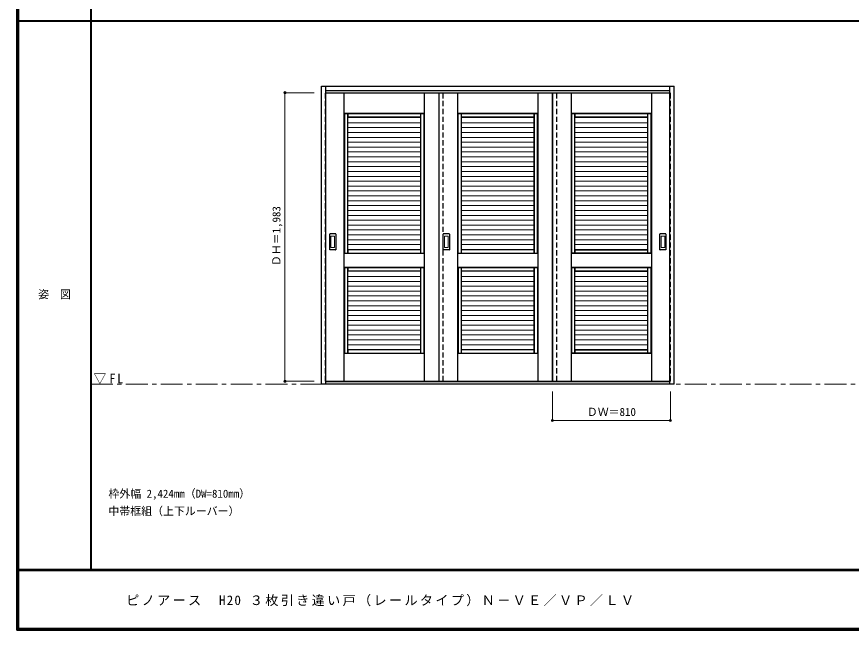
# Model space of a CAD drawing. Units: millimetres, scale not verified. Extents: x -6000 to 5700, y -4307 to 4260.
# Drawn here: x -6000 to -267, y -4205 to 12 of the extents above; entities that cross this region are included whole.
import ezdxf
from ezdxf.enums import TextEntityAlignment as Align

# ---------------------------------------------------------------- set-up
doc = ezdxf.new("R2010")
doc.units = ezdxf.units.MM
doc.header["$LTSCALE"] = 30
doc.header["$PDMODE"] = 32
doc.header["$PDSIZE"] = 15
doc.linetypes.add('CHAIN1', pattern=[8, 5, -1, 1, -1])
doc.linetypes.add('DASHED1', pattern=[1.8, 1.2, -0.6])
for name, color, linetype, lineweight in [('0-2_扉', 4, 'DASHED1', 9), ('0-3_仕上げ', 7, 'Continuous', 18), ('0-4_枠', 3, 'Continuous', 25), ('0-6_引手', 7, 'Continuous', 18), ('0-A_文字', 7, 'CHAIN1', 18), ('0-B_寸法', 7, 'Continuous', 9), ('F-1_枠', 6, 'Continuous', 40)]:
    doc.layers.add(name, color=color, linetype=linetype, lineweight=lineweight)
doc.layers.add('F-A_文字', color=7, linetype='Continuous')
doc.styles.add('ＭＳ ゴシック', font='')
doc.styles.get('ＭＳ ゴシック').set_extended_font_data('MS Gothic')

msp = doc.modelspace()

# ---------------------------------------------------------------- linework, layer by layer
at = {"layer": '0-2_扉'}
for p, q in [((-3880, -510.25), (-3877, -510.25)), ((-3878, -2493.25), (-3878, -510.25)), ((-3072, -2493.25), (-3072, -510.25)), ((-3070, -2493.25), (-3070, -510.25)), ((-2292, -2493.25), (-2292, -510.25)), ((-2290, -2493.25), (-2290, -510.25)), ((-1510, -510.25), (-1513, -510.25)), ((-1512, -2493.25), (-1512, -510.25))]:
    msp.add_line(p, q, dxfattribs=at)
at = {"layer": '0-2_扉', "color": 3, "linetype": 'Continuous', "lineweight": 25}
for p, q in [((-3877, -510.25), (-1513, -510.25)), ((-3100, -510.25), (-3100, -2493.25)), ((-2320, -2493.25), (-2320, -510.25)), ((-3877, -2493.25), (-1513, -2493.25))]:
    msp.add_line(p, q, dxfattribs=at)
at = {"layer": '0-2_扉', "color": 7, "linetype": 'Continuous', "lineweight": 18}
for p, q in [((-3098, -2493.25), (-3098, -510.25)), ((-2318, -2493.25), (-2318, -510.25))]:
    msp.add_line(p, q, dxfattribs=at)
at = {"layer": '0-2_扉'}
for points in [[(-3877, -2493.25), (-3880, -2493.25), (-3880, -510.25)], [(-1513, -2493.25), (-1510, -2493.25), (-1510, -510.25)]]:
    msp.add_lwpolyline(points, dxfattribs=at)
at = {"layer": '0-3_仕上げ'}
for p, q in [((-3752, -2493.25), (-3752, -510.25)), ((-3751, -651.25), (-3751, -510.25)), ((-3750, -650.25), (-3750, -510.25)), ((-3200, -650.25), (-3200, -510.25)), ((-3199, -651.25), (-3199, -510.25)), ((-3198, -2493.25), (-3198, -510.25)), ((-2972, -2493.25), (-2972, -510.25)), ((-2971, -651.25), (-2971, -510.25)), ((-2970, -650.25), (-2970, -510.25)), ((-2420, -650.25), (-2420, -510.25)), ((-2419, -651.25), (-2419, -510.25)), ((-2418, -2493.25), (-2418, -510.25)), ((-2192, -2493.25), (-2192, -510.25)), ((-2191, -651.25), (-2191, -510.25)), ((-2190, -650.25), (-2190, -510.25)), ((-1640, -650.25), (-1640, -510.25)), ((-1639, -651.25), (-1639, -510.25)), ((-1638, -2493.25), (-1638, -510.25)), ((-3750, -650.25), (-3751, -651.25)), ((-3751, -651.25), (-3748, -654.25)), ((-3750, -650.25), (-3200, -650.25)), ((-3203, -656.25), (-3747, -656.25)), ((-3747, -656.25), (-3747, -1612.25)), ((-3726, -656.25), (-3726, -1612.25)), ((-3225, -679.21), (-3725, -679.21)), ((-3725, -680.71), (-3225, -680.71)), ((-3724, -677.25), (-3226, -677.25)), ((-3224, -656.25), (-3224, -1612.25)), ((-3203, -656.25), (-3203, -1612.25)), ((-3202, -654.25), (-3199, -651.25)), ((-3200, -650.25), (-3199, -651.25)), ((-2970, -650.25), (-2971, -651.25)), ((-2971, -651.25), (-2968, -654.25)), ((-2970, -650.25), (-2420, -650.25)), ((-2423, -656.25), (-2967, -656.25)), ((-2967, -656.25), (-2967, -1612.25)), ((-2946, -656.25), (-2946, -1612.25)), ((-2445, -679.21), (-2945, -679.21)), ((-2945, -680.71), (-2445, -680.71)), ((-2944, -677.25), (-2446, -677.25)), ((-2444, -656.25), (-2444, -1612.25)), ((-2423, -656.25), (-2423, -1612.25)), ((-2422, -654.25), (-2419, -651.25)), ((-2420, -650.25), (-2419, -651.25)), ((-2190, -650.25), (-2191, -651.25)), ((-2188, -654.25), (-2191, -651.25)), ((-1640, -650.25), (-2190, -650.25)), ((-2187, -656.25), (-2187, -1612.25)), ((-2187, -656.25), (-1643, -656.25)), ((-2166, -656.25), (-2166, -1612.25)), ((-2165, -679.21), (-1665, -679.21)), ((-1665, -680.71), (-2165, -680.71)), ((-1666, -677.25), (-2164, -677.25)), ((-1664, -656.25), (-1664, -1612.25)), ((-1643, -656.25), (-1643, -1612.25)), ((-1639, -651.25), (-1642, -654.25)), ((-1640, -650.25), (-1639, -651.25)), ((-3725, -716.78), (-3225, -716.78)), ((-2945, -716.78), (-2445, -716.78)), ((-1665, -716.78), (-2165, -716.78)), ((-3725, -750.28), (-3225, -750.28)), ((-3725, -783.78), (-3225, -783.78)), ((-2945, -750.28), (-2445, -750.28)), ((-2945, -783.78), (-2445, -783.78)), ((-1665, -750.28), (-2165, -750.28)), ((-1665, -783.78), (-2165, -783.78)), ((-3725, -817.28), (-3225, -817.28)), ((-3725, -850.78), (-3225, -850.78)), ((-2945, -817.28), (-2445, -817.28)), ((-2945, -850.78), (-2445, -850.78)), ((-1665, -817.28), (-2165, -817.28)), ((-1665, -850.78), (-2165, -850.78)), ((-3725, -884.28), (-3225, -884.28)), ((-2945, -884.28), (-2445, -884.28)), ((-1665, -884.28), (-2165, -884.28)), ((-3725, -917.78), (-3225, -917.78)), ((-3725, -951.28), (-3225, -951.28)), ((-2945, -917.78), (-2445, -917.78)), ((-2945, -951.28), (-2445, -951.28)), ((-1665, -917.78), (-2165, -917.78)), ((-1665, -951.28), (-2165, -951.28)), ((-3725, -984.78), (-3225, -984.78)), ((-3725, -1018.28), (-3225, -1018.28)), ((-2945, -984.78), (-2445, -984.78)), ((-2945, -1018.28), (-2445, -1018.28)), ((-1665, -984.78), (-2165, -984.78)), ((-1665, -1018.28), (-2165, -1018.28)), ((-3725, -1051.78), (-3225, -1051.78)), ((-3725, -1085.28), (-3225, -1085.28)), ((-2945, -1051.78), (-2445, -1051.78)), ((-2945, -1085.28), (-2445, -1085.28)), ((-1665, -1051.78), (-2165, -1051.78)), ((-1665, -1085.28), (-2165, -1085.28)), ((-3725, -1118.78), (-3225, -1118.78)), ((-2945, -1118.78), (-2445, -1118.78)), ((-1665, -1118.78), (-2165, -1118.78)), ((-3725, -1152.28), (-3225, -1152.28)), ((-3725, -1185.78), (-3225, -1185.78)), ((-2945, -1152.28), (-2445, -1152.28)), ((-2945, -1185.78), (-2445, -1185.78)), ((-1665, -1152.28), (-2165, -1152.28)), ((-1665, -1185.78), (-2165, -1185.78)), ((-3725, -1219.28), (-3225, -1219.28)), ((-3725, -1252.78), (-3225, -1252.78)), ((-2945, -1219.28), (-2445, -1219.28)), ((-2945, -1252.78), (-2445, -1252.78)), ((-1665, -1219.28), (-2165, -1219.28)), ((-1665, -1252.78), (-2165, -1252.78)), ((-3725, -1286.28), (-3225, -1286.28)), ((-2945, -1286.28), (-2445, -1286.28)), ((-1665, -1286.28), (-2165, -1286.28)), ((-3725, -1319.78), (-3225, -1319.78)), ((-3725, -1353.28), (-3225, -1353.28)), ((-2945, -1319.78), (-2445, -1319.78)), ((-2945, -1353.28), (-2445, -1353.28)), ((-1665, -1319.78), (-2165, -1319.78)), ((-1665, -1353.28), (-2165, -1353.28)), ((-3725, -1386.78), (-3225, -1386.78)), ((-3725, -1420.28), (-3225, -1420.28)), ((-2945, -1386.78), (-2445, -1386.78)), ((-2945, -1420.28), (-2445, -1420.28)), ((-1665, -1386.78), (-2165, -1386.78)), ((-1665, -1420.28), (-2165, -1420.28)), ((-3725, -1453.78), (-3225, -1453.78)), ((-3725, -1487.28), (-3225, -1487.28)), ((-2945, -1453.78), (-2445, -1453.78)), ((-2945, -1487.28), (-2445, -1487.28)), ((-1665, -1453.78), (-2165, -1453.78)), ((-1665, -1487.28), (-2165, -1487.28)), ((-3725, -1520.78), (-3225, -1520.78)), ((-2945, -1520.78), (-2445, -1520.78)), ((-1665, -1520.78), (-2165, -1520.78)), ((-3725, -1554.28), (-3225, -1554.28)), ((-3725, -1587.78), (-3225, -1587.78)), ((-3725, -1590.25), (-3724, -1591.25)), ((-3225, -1590.25), (-3226, -1591.25)), ((-3226, -1591.25), (-3226, -1612.25)), ((-2945, -1554.28), (-2445, -1554.28)), ((-2945, -1587.78), (-2445, -1587.78)), ((-2945, -1590.25), (-2944, -1591.25)), ((-2445, -1590.25), (-2446, -1591.25)), ((-2446, -1591.25), (-2446, -1612.25)), ((-1665, -1554.28), (-2165, -1554.28)), ((-1665, -1587.78), (-2165, -1587.78)), ((-2165, -1590.25), (-2164, -1591.25)), ((-2164, -1591.25), (-2164, -1612.25)), ((-1665, -1590.25), (-1666, -1591.25)), ((-3748, -1612.25), (-3751, -1615.25)), ((-3750, -1616.25), (-3751, -1615.25)), ((-3751, -1709.25), (-3751, -1615.25)), ((-3750, -1708.25), (-3750, -1616.25)), ((-3750, -1616.25), (-3200, -1616.25)), ((-3199, -1615.25), (-3202, -1612.25)), ((-3200, -1616.25), (-3199, -1615.25)), ((-3200, -1708.25), (-3200, -1616.25)), ((-2968, -1612.25), (-2971, -1615.25)), ((-2970, -1616.25), (-2971, -1615.25)), ((-2971, -1709.25), (-2971, -1615.25)), ((-2970, -1708.25), (-2970, -1616.25)), ((-2970, -1616.25), (-2420, -1616.25)), ((-2419, -1615.25), (-2422, -1612.25)), ((-2420, -1616.25), (-2419, -1615.25)), ((-2420, -1708.25), (-2420, -1616.25)), ((-2191, -1615.25), (-2188, -1612.25)), ((-2190, -1616.25), (-2191, -1615.25)), ((-2190, -1708.25), (-2190, -1616.25)), ((-1640, -1616.25), (-2190, -1616.25)), ((-1642, -1612.25), (-1639, -1615.25)), ((-1640, -1616.25), (-1639, -1615.25)), ((-1640, -1708.25), (-1640, -1616.25)), ((-1639, -1709.25), (-1639, -1615.25)), ((-3751, -1709.25), (-3750, -1708.25)), ((-3751, -1709.25), (-3748, -1712.25)), ((-3200, -1708.25), (-3750, -1708.25)), ((-3203, -1714.25), (-3747, -1714.25)), ((-3747, -1714.25), (-3747, -2299.25)), ((-3726, -1714.25), (-3726, -2299.25)), ((-3224, -1714.25), (-3224, -2299.25)), ((-3203, -1714.25), (-3203, -2299.25)), ((-3199, -1709.25), (-3200, -1708.25)), ((-2971, -1709.25), (-2970, -1708.25)), ((-2971, -1709.25), (-2968, -1712.25)), ((-2420, -1708.25), (-2970, -1708.25)), ((-2423, -1714.25), (-2967, -1714.25)), ((-2967, -1714.25), (-2967, -2299.25)), ((-2946, -1714.25), (-2946, -2299.25)), ((-2444, -1714.25), (-2444, -2299.25)), ((-2423, -1714.25), (-2423, -2299.25)), ((-2419, -1709.25), (-2420, -1708.25)), ((-2191, -1709.25), (-2190, -1708.25)), ((-2190, -1708.25), (-1640, -1708.25)), ((-2187, -1714.25), (-2187, -2299.25)), ((-2187, -1714.25), (-1643, -1714.25)), ((-2166, -1714.25), (-2166, -2299.25)), ((-1664, -1714.25), (-1664, -2299.25)), ((-1643, -1714.25), (-1643, -2299.25)), ((-1639, -1709.25), (-1642, -1712.25)), ((-1639, -1709.25), (-1640, -1708.25)), ((-3225, -1737.21), (-3725, -1737.21)), ((-3725, -1773.29), (-3225, -1773.29)), ((-3724, -1735.25), (-3226, -1735.25)), ((-2445, -1737.21), (-2945, -1737.21)), ((-2945, -1773.29), (-2445, -1773.29)), ((-2944, -1735.25), (-2446, -1735.25)), ((-2165, -1737.21), (-1665, -1737.21)), ((-1665, -1773.29), (-2165, -1773.29)), ((-1666, -1735.25), (-2164, -1735.25)), ((-3725, -1806.79), (-3225, -1806.79)), ((-2945, -1806.79), (-2445, -1806.79)), ((-1665, -1806.79), (-2165, -1806.79)), ((-3725, -1840.28), (-3225, -1840.28)), ((-3725, -1873.78), (-3225, -1873.78)), ((-2945, -1840.28), (-2445, -1840.28)), ((-2945, -1873.78), (-2445, -1873.78)), ((-1665, -1840.28), (-2165, -1840.28)), ((-1665, -1873.78), (-2165, -1873.78)), ((-3725, -1907.28), (-3225, -1907.28)), ((-3725, -1940.78), (-3225, -1940.78)), ((-2945, -1907.28), (-2445, -1907.28)), ((-2945, -1940.78), (-2445, -1940.78)), ((-1665, -1907.28), (-2165, -1907.28)), ((-1665, -1940.78), (-2165, -1940.78)), ((-3725, -1974.28), (-3225, -1974.28)), ((-2945, -1974.28), (-2445, -1974.28)), ((-1665, -1974.28), (-2165, -1974.28)), ((-3725, -2007.78), (-3225, -2007.78)), ((-3725, -2041.28), (-3225, -2041.28)), ((-2945, -2007.78), (-2445, -2007.78)), ((-2945, -2041.28), (-2445, -2041.28)), ((-1665, -2007.78), (-2165, -2007.78)), ((-1665, -2041.28), (-2165, -2041.28)), ((-3725, -2074.78), (-3225, -2074.78)), ((-3725, -2108.28), (-3225, -2108.28)), ((-2945, -2074.78), (-2445, -2074.78)), ((-2945, -2108.28), (-2445, -2108.28)), ((-1665, -2074.78), (-2165, -2074.78)), ((-1665, -2108.28), (-2165, -2108.28)), ((-3725, -2141.78), (-3225, -2141.78)), ((-3725, -2175.28), (-3225, -2175.28)), ((-2945, -2141.78), (-2445, -2141.78)), ((-2945, -2175.28), (-2445, -2175.28)), ((-1665, -2141.78), (-2165, -2141.78)), ((-1665, -2175.28), (-2165, -2175.28)), ((-3725, -2208.78), (-3225, -2208.78)), ((-2945, -2208.78), (-2445, -2208.78)), ((-1665, -2208.78), (-2165, -2208.78)), ((-3725, -2242.28), (-3225, -2242.28)), ((-3725, -2275.78), (-3225, -2275.78)), ((-3725, -2277.25), (-3724, -2278.25)), ((-3226, -2278.25), (-3724, -2278.25)), ((-3724, -2278.25), (-3724, -2299.25)), ((-3225, -2277.25), (-3226, -2278.25)), ((-3226, -2278.25), (-3226, -2299.25)), ((-2945, -2242.28), (-2445, -2242.28)), ((-2945, -2275.78), (-2445, -2275.78)), ((-2945, -2277.25), (-2944, -2278.25)), ((-2446, -2278.25), (-2944, -2278.25)), ((-2944, -2278.25), (-2944, -2299.25)), ((-2445, -2277.25), (-2446, -2278.25)), ((-2446, -2278.25), (-2446, -2299.25)), ((-1665, -2242.28), (-2165, -2242.28)), ((-1665, -2275.78), (-2165, -2275.78)), ((-2165, -2277.25), (-2164, -2278.25)), ((-2164, -2278.25), (-2164, -2299.25)), ((-2164, -2278.25), (-1666, -2278.25)), ((-1665, -2277.25), (-1666, -2278.25)), ((-1666, -2278.25), (-1666, -2299.25)), ((-3748, -2299.25), (-3751, -2302.25)), ((-3751, -2493.25), (-3751, -2302.25)), ((-3750, -2303.25), (-3751, -2302.25)), ((-3750, -2493.25), (-3750, -2303.25)), ((-3750, -2303.25), (-3200, -2303.25)), ((-3199, -2302.25), (-3202, -2299.25)), ((-3200, -2303.25), (-3199, -2302.25)), ((-3200, -2493.25), (-3200, -2303.25)), ((-3199, -2493.25), (-3199, -2302.25)), ((-2968, -2299.25), (-2971, -2302.25)), ((-2971, -2493.25), (-2971, -2302.25)), ((-2970, -2303.25), (-2971, -2302.25)), ((-2970, -2493.25), (-2970, -2303.25)), ((-2970, -2303.25), (-2420, -2303.25)), ((-2419, -2302.25), (-2422, -2299.25)), ((-2420, -2303.25), (-2419, -2302.25)), ((-2420, -2493.25), (-2420, -2303.25)), ((-2419, -2493.25), (-2419, -2302.25)), ((-2191, -2302.25), (-2188, -2299.25)), ((-2190, -2303.25), (-2191, -2302.25)), ((-2191, -2493.25), (-2191, -2302.25)), ((-2190, -2493.25), (-2190, -2303.25)), ((-1640, -2303.25), (-2190, -2303.25)), ((-1642, -2299.25), (-1639, -2302.25)), ((-1640, -2303.25), (-1639, -2302.25)), ((-1640, -2493.25), (-1640, -2303.25)), ((-1639, -2493.25), (-1639, -2302.25))]:
    msp.add_line(p, q, dxfattribs=at)
at = {"layer": '0-3_仕上げ', "color": 3, "lineweight": 25}
for p, q in [((-3748, -1612.25), (-3748, -654.25)), ((-3748, -654.25), (-3202, -654.25)), ((-3725, -1612.25), (-3725, -654.25)), ((-3225, -678.25), (-3725, -678.25)), ((-3225, -1612.25), (-3225, -654.25)), ((-3202, -1612.25), (-3202, -654.25)), ((-2968, -1612.25), (-2968, -654.25)), ((-2968, -654.25), (-2422, -654.25)), ((-2945, -1612.25), (-2945, -654.25)), ((-2445, -678.25), (-2945, -678.25)), ((-2445, -1612.25), (-2445, -654.25)), ((-2422, -1612.25), (-2422, -654.25)), ((-2188, -1612.25), (-2188, -654.25)), ((-1642, -654.25), (-2188, -654.25)), ((-2165, -1612.25), (-2165, -654.25)), ((-2165, -678.25), (-1665, -678.25)), ((-1665, -1612.25), (-1665, -654.25)), ((-1642, -1612.25), (-1642, -654.25)), ((-3225, -1590.25), (-3725, -1590.25)), ((-2445, -1590.25), (-2945, -1590.25)), ((-2165, -1590.25), (-1665, -1590.25)), ((-3748, -1612.25), (-3202, -1612.25)), ((-2968, -1612.25), (-2422, -1612.25)), ((-1642, -1612.25), (-2188, -1612.25)), ((-3748, -1712.25), (-3748, -2299.25)), ((-3202, -1712.25), (-3748, -1712.25)), ((-3725, -2299.25), (-3725, -1712.25)), ((-3225, -2299.25), (-3225, -1712.25)), ((-3202, -1712.25), (-3202, -2299.25)), ((-2968, -1712.25), (-2968, -2299.25)), ((-2422, -1712.25), (-2968, -1712.25)), ((-2945, -2299.25), (-2945, -1712.25)), ((-2445, -2299.25), (-2445, -1712.25)), ((-2422, -1712.25), (-2422, -2299.25)), ((-2188, -1712.25), (-2188, -2299.25)), ((-2188, -1712.25), (-1642, -1712.25)), ((-2165, -2299.25), (-2165, -1712.25)), ((-1665, -2299.25), (-1665, -1712.25)), ((-1642, -1712.25), (-1642, -2299.25)), ((-3225, -1736.25), (-3725, -1736.25)), ((-2445, -1736.25), (-2945, -1736.25)), ((-2165, -1736.25), (-1665, -1736.25)), ((-3225, -2277.25), (-3725, -2277.25)), ((-2445, -2277.25), (-2945, -2277.25)), ((-2165, -2277.25), (-1665, -2277.25)), ((-3748, -2299.25), (-3202, -2299.25)), ((-2968, -2299.25), (-2422, -2299.25)), ((-1642, -2299.25), (-2188, -2299.25))]:
    msp.add_line(p, q, dxfattribs=at)
at = {"layer": '0-3_仕上げ'}
for points in [[(-3725, -678.25), (-3724, -677.25), (-3724, -656.25)], [(-3225, -678.25), (-3226, -677.25), (-3226, -656.25)], [(-2945, -678.25), (-2944, -677.25), (-2944, -656.25)], [(-2445, -678.25), (-2446, -677.25), (-2446, -656.25)], [(-2165, -678.25), (-2164, -677.25), (-2164, -656.25)], [(-1665, -678.25), (-1666, -677.25), (-1666, -656.25)], [(-3226, -1591.25), (-3724, -1591.25), (-3724, -1612.25)], [(-2446, -1591.25), (-2944, -1591.25), (-2944, -1612.25)], [(-2164, -1591.25), (-1666, -1591.25), (-1666, -1612.25)], [(-3202, -1712.25), (-3199, -1709.25), (-3199, -1615.25)], [(-2422, -1712.25), (-2419, -1709.25), (-2419, -1615.25)], [(-2188, -1712.25), (-2191, -1709.25), (-2191, -1615.25)], [(-3725, -1736.25), (-3724, -1735.25), (-3724, -1714.25)], [(-3225, -1736.25), (-3226, -1735.25), (-3226, -1714.25)], [(-2945, -1736.25), (-2944, -1735.25), (-2944, -1714.25)], [(-2445, -1736.25), (-2446, -1735.25), (-2446, -1714.25)], [(-2165, -1736.25), (-2164, -1735.25), (-2164, -1714.25)], [(-1665, -1736.25), (-1666, -1735.25), (-1666, -1714.25)]]:
    msp.add_lwpolyline(points, dxfattribs=at)
at = {"layer": '0-4_枠'}
for p, q in [((-3907, -466.25), (-1483, -466.25)), ((-3907, -2513.25), (-3907, -466.25)), ((-3877, -2513.25), (-3877, -466.25)), ((-3877, -496.25), (-1513, -496.25)), ((-1513, -2513.25), (-1513, -466.25)), ((-1483, -2513.25), (-1483, -466.25)), ((-1483, -2513.25), (-3907, -2513.25)), ((-1513, -2498.25), (-3877, -2498.25))]:
    msp.add_line(p, q, dxfattribs=at)
at = {"layer": '0-6_引手', "color": 3, "lineweight": 25}
for p, q in [((-3850, -1589.25), (-3850, -1482.25)), ((-3809.5, -1480.75), (-3848.5, -1480.75)), ((-3808, -1482.25), (-3808, -1589.25)), ((-3070, -1589.25), (-3070, -1482.25)), ((-3029.5, -1480.75), (-3068.5, -1480.75)), ((-3028, -1482.25), (-3028, -1589.25)), ((-1582, -1589.25), (-1582, -1482.25)), ((-1541.5, -1480.75), (-1580.5, -1480.75)), ((-1540, -1482.25), (-1540, -1589.25)), ((-3809.5, -1590.75), (-3848.5, -1590.75)), ((-3029.5, -1590.75), (-3068.5, -1590.75)), ((-1541.5, -1590.75), (-1580.5, -1590.75))]:
    msp.add_line(p, q, dxfattribs=at)
at = {"layer": '0-6_引手'}
for p, q in [((-3841.5, -1573.25), (-3841.5, -1498.25)), ((-3818, -1496.75), (-3840, -1496.75)), ((-3816.5, -1498.25), (-3816.5, -1573.25)), ((-3061.5, -1573.25), (-3061.5, -1498.25)), ((-3038, -1496.75), (-3060, -1496.75)), ((-3036.5, -1498.25), (-3036.5, -1573.25)), ((-1573.5, -1573.25), (-1573.5, -1498.25)), ((-1550, -1496.75), (-1572, -1496.75)), ((-1548.5, -1498.25), (-1548.5, -1573.25)), ((-3818, -1574.75), (-3840, -1574.75)), ((-3038, -1574.75), (-3060, -1574.75)), ((-1550, -1574.75), (-1572, -1574.75))]:
    msp.add_line(p, q, dxfattribs=at)
at = {"layer": '0-6_引手', "color": 3, "lineweight": 25}
for centre, start, end in [((-3848.5, -1482.25), 90, 180), ((-3809.5, -1482.25), 0, 90), ((-3068.5, -1482.25), 90, 180), ((-3029.5, -1482.25), 0, 90), ((-1580.5, -1482.25), 90, 180), ((-1541.5, -1482.25), 0, 90), ((-3848.5, -1589.25), 180, 270), ((-3809.5, -1589.25), 270, 0), ((-3068.5, -1589.25), 180, 270), ((-3029.5, -1589.25), 270, 0), ((-1580.5, -1589.25), 180, 270), ((-1541.5, -1589.25), 270, 0)]:
    msp.add_arc(centre, 1.5, start, end, dxfattribs=at)
at = {"layer": '0-6_引手'}
for centre, start, end in [((-3840, -1498.25), 90, 180), ((-3818, -1498.25), 0, 90), ((-3060, -1498.25), 90, 180), ((-3038, -1498.25), 0, 90), ((-1572, -1498.25), 90, 180), ((-1550, -1498.25), 0, 90), ((-3840, -1573.25), 180, 270), ((-3818, -1573.25), 270, 0), ((-3060, -1573.25), 180, 270), ((-3038, -1573.25), 270, 0), ((-1572, -1573.25), 180, 270), ((-1550, -1573.25), 270, 0)]:
    msp.add_arc(centre, 1.5, start, end, dxfattribs=at)
at = {"layer": '0-A_文字'}
msp.add_line((-5490, -2513.25), (100, -2513.25), dxfattribs=at)
at = {"layer": '0-B_寸法', "color": 4}
for p, q in [((-4157, -510.25), (-4157, -2493.25)), ((-4157, -510.25), (-3957, -510.25)), ((-4157, -2493.25), (-3957, -2493.25)), ((-2320, -2763.25), (-2320, -2563.25)), ((-1510, -2763.25), (-1510, -2563.25)), ((-1510, -2763.25), (-2320, -2763.25))]:
    msp.add_line(p, q, dxfattribs=at)
at = {"layer": '0-B_寸法'}
for p in [(-4157, -510.25), (-4157, -2493.25), (-2320, -2763.25), (-1510, -2763.25)]:
    msp.add_point(p, dxfattribs=at)
at = {"layer": 'F-1_枠'}
for p, q in [((-6000, 4175), (-6000, -4205)), ((-5995, 4175), (-5995, -4205)), ((-5990, 4175), (-5990, -4205)), ((-5490, 4175), (-5490, -3790)), ((-6000, -15.5), (5700, -15.5)), ((5700, -3790), (-6000, -3790)), ((5700, -3795), (-6000, -3795)), ((5700, -4195), (-6000, -4195)), ((5700, -4200), (-6000, -4200)), ((5700, -4205), (-6000, -4205))]:
    msp.add_line(p, q, dxfattribs=at)

# ---------------------------------------------------------------- texts
at = {"layer": '0-A_文字', "style": 'ＭＳ ゴシック'}
for s, p in [('枠外幅 2,424mm（DW=810mm）', (-5370, -3310)), ('中帯框組（上下ルーバー）', (-5370, -3430))]:
    msp.add_text(s, height=54.99, dxfattribs=at).set_placement(p, align=Align.BOTTOM_LEFT)
at = {"layer": '0-A_文字', "insert": (-5471.25, -2513.25), "char_height": 65.98, "attachment_point": 7, "style": 'ＭＳ ゴシック'}
msp.add_mtext('\\T1.26;\\W0.95;▽FL', dxfattribs=at)
at = {"layer": '0-B_寸法', "style": 'ＭＳ ゴシック'}
msp.add_text('ＤＨ＝1,983', height=54.99, rotation=90, dxfattribs=at).set_placement((-4172, -1702), align=Align.BOTTOM_LEFT)
msp.add_text('ＤＷ＝810', height=54.99, dxfattribs=at).set_placement((-2083.75, -2748.25), align=Align.BOTTOM_LEFT)
at = {"layer": 'F-A_文字', "style": 'ＭＳ ゴシック'}
msp.add_text('姿\u3000図', height=54.99, dxfattribs=at).set_placement((-5852.5, -1940.25), align=Align.BOTTOM_LEFT)
at = {"layer": 'F-A_文字', "insert": (-5247.55, -4040), "char_height": 65.98, "attachment_point": 7, "style": 'ＭＳ ゴシック'}
msp.add_mtext('\\T1.18;ピノアース\u3000H20\\~３枚引き違い戸（レールタイプ）Ｎ－ＶＥ／ＶＰ／ＬＶ', dxfattribs=at)

doc.saveas('drawing.dxf')
